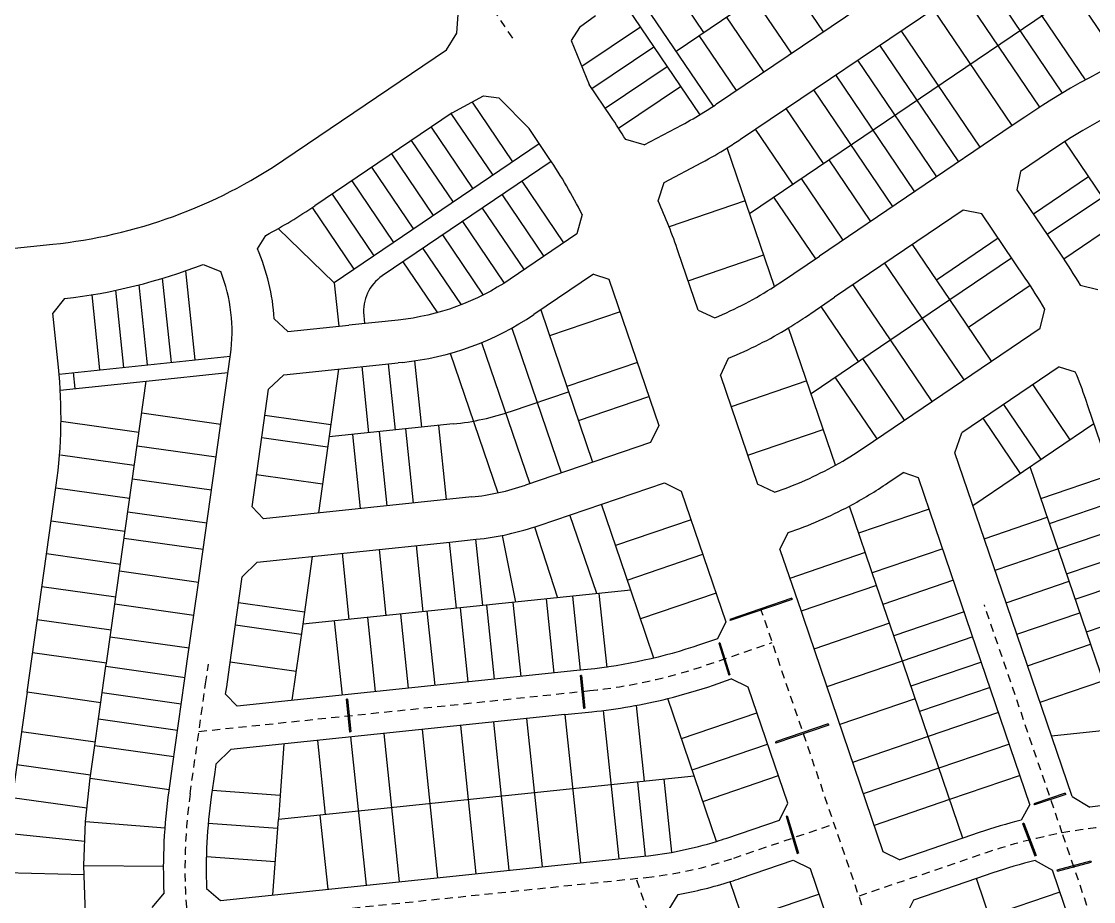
# Model space of a CAD drawing. Extents: x 296374 to 298792, y 6267790 to 6270844.
# Drawn here: x 297205.4 to 297608.3, y 6269826.5 to 6270157.2 of the extents above; entities that cross this region are included whole.
import ezdxf

# ---------------------------------------------------------------- set-up
doc = ezdxf.new("R2010")
doc.units = 0
doc.linetypes.add('Dash', pattern=[5, 3, -2])
for name, color, linetype in [('_User_xref', 6, 'Continuous'), ('Duct_SP_EXT', 7, 'Continuous'), ('X-Masterplan_LotLayout_P2$0$D-LO-Stage 15', 251, 'Continuous'), ('X-Masterplan_LotLayout_P2$0$D-LO-Stage 16', 251, 'Continuous'), ('X-Masterplan_LotLayout_P2$0$D-LO-Stage 17', 251, 'Continuous'), ('X-Masterplan_LotLayout_P2$0$D-LO-Stage 23', 251, 'Continuous'), ('X-Masterplan_LotLayout_P2$0$D-LO-Stage 28', 251, 'Continuous'), ('X-Masterplan_LotLayout_P2$0$D-LO-Stage 29', 251, 'Continuous'), ('X-Masterplan_LotLayout_P2$0$D-LO-Stage 30', 251, 'Continuous'), ('X-Masterplan_LotLayout_P2$0$D-LO-Stage 31', 251, 'Continuous'), ('X-Masterplan_LotLayout_P2$0$D-RD-15-23_CL', 251, 'Dash'), ('X-Masterplan_LotLayout_P2$0$D-RD-Future_CL', 251, 'Dash'), ('X-Masterplan_LotLayout_P2$0$D-RD-Stage15_BDY', 251, 'Continuous'), ('X-Masterplan_LotLayout_P2$0$D-RD-Stage16_BDY', 251, 'Continuous'), ('X-Masterplan_LotLayout_P2$0$D-RD-Stage17_BDY', 251, 'Continuous'), ('X-Masterplan_LotLayout_P2$0$D-RD-Stage20_BDY', 251, 'Continuous'), ('X-Masterplan_LotLayout_P2$0$D-RD-Stage22_BDY', 251, 'Continuous'), ('X-Masterplan_LotLayout_P2$0$D-RD-Stage23_BDY', 251, 'Continuous'), ('X-Masterplan_LotLayout_P2$0$D-RD-Stage28_BDY', 251, 'Continuous'), ('X-Masterplan_LotLayout_P2$0$D-RD-Stage29_BDY', 251, 'Continuous'), ('X-Masterplan_LotLayout_P2$0$D-RD-Stage30_BDY', 251, 'Continuous'), ('X-Masterplan_LotLayout_P2$0$D-RD-Stage31_BDY', 251, 'Continuous'), ('X-Masterplan_LotLayout_P2$0$D-RD-Stage37_BDY', 251, 'Continuous')]:
    doc.layers.add(name, color=color, linetype=linetype)

# ---------------------------------------------------------------- blocks, each defined once
blk = doc.blocks.new('X-Masterplan_LotLayout_P2')
at = {"layer": 'X-Masterplan_LotLayout_P2$0$D-LO-Stage 15'}
blk.add_line((297595.7, 6269829.96), (297569.2, 6269820.91), dxfattribs=at)
at = {"layer": 'X-Masterplan_LotLayout_P2$0$D-LO-Stage 16'}
for p, q in [((297575.46, 6269938.74), (297599.12, 6269946.82)), ((297618.09, 6269891.27), (297599, 6269947.19)), ((297605.62, 6269927.79), (297632.12, 6269936.84)), ((297559.72, 6269935.34), (297533.22, 6269926.3)), ((297579.5, 6269926.91), (297603.16, 6269934.99)), ((297559.18, 6269850.25), (297533.22, 6269926.3)), ((297562.95, 6269925.88), (297536.45, 6269916.83)), ((297583.54, 6269915.08), (297607.2, 6269923.16)), ((297566.18, 6269916.41), (297539.68, 6269907.37)), ((297588.23, 6269901.36), (297611.88, 6269909.44)), ((297569.41, 6269906.95), (297542.91, 6269897.9)), ((297572.64, 6269897.49), (297546.14, 6269888.44)), ((297646.66, 6269894.25), (297592.58, 6269888.61)), ((297576.68, 6269885.66), (297550.18, 6269876.61)), ((297580.72, 6269873.83), (297554.22, 6269864.78))]:
    blk.add_line(p, q, dxfattribs=at)
at = {"layer": 'X-Masterplan_LotLayout_P2$0$D-LO-Stage 17'}
for p, q in [((297526.76, 6269945.22), (297498.37, 6269935.53)), ((297533.22, 6269926.3), (297526.76, 6269945.22)), ((297531.6, 6269931.03), (297503.21, 6269921.33)), ((297536.45, 6269916.83), (297508.06, 6269907.14)), ((297466.6, 6269849.07), (297448.27, 6269902.74)), ((297541.3, 6269902.64), (297512.91, 6269892.94)), ((297453.4, 6269887.73), (297481.79, 6269897.43)), ((297546.14, 6269888.44), (297517.75, 6269878.75)), ((297457.44, 6269875.9), (297485.83, 6269885.6)), ((297550.18, 6269876.61), (297521.79, 6269866.92)), ((297461.47, 6269864.07), (297489.87, 6269873.77)), ((297554.22, 6269864.78), (297525.83, 6269855.09)), ((297580.51, 6269787.79), (297564.35, 6269835.11)), ((297499.29, 6269753.3), (297471.77, 6269833.92)), ((297476.68, 6269819.54), (297505.07, 6269829.24))]:
    blk.add_line(p, q, dxfattribs=at)
at = {"layer": 'X-Masterplan_LotLayout_P2$0$D-LO-Stage 23'}
for p, q in [((297434.36, 6269943.51), (297311.06, 6269930.65)), ((297402.53, 6269940.19), (297405.44, 6269912.34)), ((297412.48, 6269941.23), (297415.38, 6269913.38)), ((297422.42, 6269942.26), (297425.33, 6269914.41)), ((297443.08, 6269917.94), (297434.36, 6269943.51)), ((297370.22, 6269936.82), (297373.12, 6269908.97)), ((297380.15, 6269937.86), (297383.06, 6269910.01)), ((297390.1, 6269938.89), (297393, 6269911.04)), ((297322.96, 6269931.9), (297325.87, 6269904.05)), ((297335.4, 6269933.19), (297338.3, 6269905.34)), ((297347.83, 6269934.49), (297350.73, 6269906.64)), ((297357.78, 6269935.52), (297360.68, 6269907.68)), ((297311.06, 6269930.65), (297307.03, 6269902.08)), ((297235.74, 6269904.96), (297237.13, 6269914.86)), ((297237.13, 6269914.86), (297266.84, 6269910.68)), ((297235.21, 6269901.18), (297207.48, 6269905.09)), ((297234.34, 6269895.06), (297235.74, 6269904.96)), ((297235.74, 6269904.96), (297265.44, 6269900.77)), ((297436.44, 6269900.17), (297439.41, 6269871.64)), ((297409.65, 6269896.69), (297415.46, 6269841)), ((297424.07, 6269898.2), (297429.88, 6269842.5)), ((297232.95, 6269885.15), (297234.34, 6269895.06)), ((297234.34, 6269895.06), (297264.05, 6269890.87)), ((297370.37, 6269892.6), (297373.27, 6269864.75)), ((297382.8, 6269893.89), (297388.6, 6269838.2)), ((297395.23, 6269895.19), (297401.04, 6269839.49)), ((297233.11, 6269886.33), (297205.39, 6269890.23)), ((297329.09, 6269888.3), (297334.9, 6269832.6)), ((297341.52, 6269889.59), (297347.33, 6269833.89)), ((297355.94, 6269891.1), (297361.75, 6269835.4)), ((297231.2, 6269872.78), (297232.95, 6269885.15)), ((297232.95, 6269885.15), (297262.66, 6269880.97)), ((297304.04, 6269885.68), (297302.61, 6269866.34)), ((297316.66, 6269887), (297319.56, 6269859.15)), ((297231.37, 6269873.95), (297203.64, 6269877.85)), ((297229.45, 6269856.55), (297231.2, 6269872.78)), ((297231.2, 6269872.78), (297260.91, 6269868.59)), ((297458.22, 6269873.6), (297301.94, 6269857.31)), ((297436.92, 6269871.38), (297439.83, 6269843.54)), ((297446.87, 6269872.42), (297449.73, 6269844.96)), ((297302.61, 6269866.34), (297277.02, 6269868.23)), ((297229.99, 6269861.52), (297201.9, 6269865.48)), ((297302.61, 6269866.34), (297301.94, 6269857.31)), ((297373.27, 6269864.75), (297376.17, 6269836.9)), ((297228.81, 6269839.97), (297229.45, 6269856.55)), ((297229.45, 6269856.55), (297259.36, 6269854.19)), ((297301.69, 6269853.87), (297275.54, 6269855.8)), ((297299.85, 6269828.94), (297301.94, 6269857.31)), ((297317.57, 6269858.94), (297320.47, 6269831.09)), ((297229.16, 6269849.02), (297200.14, 6269852.03)), ((297300.77, 6269841.41), (297274.85, 6269843.32)), ((297228.81, 6269839.97), (297258.81, 6269839.71)), ((297229.45, 6269821.61), (297228.81, 6269839.97)), ((297228.93, 6269836.48), (297199.18, 6269837.27))]:
    blk.add_line(p, q, dxfattribs=at)
at = {"layer": 'X-Masterplan_LotLayout_P2$0$D-LO-Stage 28'}
for p, q in [((297502.13, 6270017.36), (297554.31, 6270052.69)), ((297570.01, 6270029.5), (297554.31, 6270052.69)), ((297559.66, 6270022.5), (297543.96, 6270045.68)), ((297547.65, 6270014.37), (297531.95, 6270037.55)), ((297537.3, 6270007.36), (297521.6, 6270030.54)), ((297526.95, 6270000.35), (297511.25, 6270023.53)), ((297588.62, 6269992.59), (297574.6, 6270013.29)), ((297563, 6269975.24), (297608.49, 6270006.05)), ((297599, 6269947.19), (297584.46, 6269989.77)), ((297588.5, 6269977.94), (297615, 6269986.99)), ((297591.73, 6269968.48), (297618.23, 6269977.53)), ((297526.76, 6269945.22), (297516.56, 6269975.08)), ((297567.26, 6269962.77), (297590.92, 6269970.85)), ((297594.96, 6269959.02), (297621.46, 6269968.06)), ((297551.64, 6269959), (297525.14, 6269949.95)), ((297571.3, 6269950.94), (297594.96, 6269959.02)), ((297598.19, 6269949.55), (297624.69, 6269958.6)), ((297601.42, 6269940.09), (297627.92, 6269949.13)), ((297555.68, 6269947.17), (297529.18, 6269938.13))]:
    blk.add_line(p, q, dxfattribs=at)
at = {"layer": 'X-Masterplan_LotLayout_P2$0$D-LO-Stage 28', "flags": 128}
for points in [[(297585.45, 6270020.64), (297599.47, 6269999.94)], [(297580.92, 6269987.37), (297566.9, 6270008.08)], [(297546.54, 6269973.95), (297520.04, 6269964.9)]]:
    blk.add_lwpolyline(points, dxfattribs=at)
at = {"layer": 'X-Masterplan_LotLayout_P2$0$D-LO-Stage 29'}
for p, q in [((297451.39, 6270146.04), (297587.54, 6270238.23)), ((297479.02, 6270085.04), (297624.36, 6270183.45)), ((297605.36, 6270135.26), (297574.95, 6270180.19)), ((297446.05, 6270176.23), (297461.75, 6270153.05)), ((297506.77, 6270153.34), (297492.75, 6270174.04)), ((297596.66, 6270130.29), (297566.67, 6270174.58)), ((297430.73, 6270165.86), (297460.33, 6270122.14)), ((297435.7, 6270169.22), (297465.41, 6270125.34)), ((297494.78, 6270145.22), (297480.76, 6270165.92)), ((297588.15, 6270125.02), (297558.38, 6270168.97)), ((297618.47, 6270142.02), (297601.17, 6270167.75)), ((297577.75, 6270118.08), (297548.03, 6270161.96)), ((297484.43, 6270138.21), (297470.41, 6270158.92)), ((297415.95, 6270140.34), (297437.98, 6270155.15)), ((297565.75, 6270109.95), (297536.03, 6270153.83)), ((297474.08, 6270131.21), (297460.06, 6270151.91)), ((297419.75, 6270132.05), (297443.03, 6270147.7)), ((297527.87, 6270148.31), (297557.59, 6270104.43)), ((297519.59, 6270142.7), (297549.31, 6270098.82)), ((297424.79, 6270124.59), (297448.07, 6270140.24)), ((297511.31, 6270137.1), (297541.03, 6270093.21)), ((297429.79, 6270117.11), (297453.12, 6270132.79)), ((297503.03, 6270131.49), (297532.75, 6270087.6)), ((297492.68, 6270124.48), (297506.7, 6270103.78)), ((297495.24, 6270096.02), (297481.23, 6270116.72)), ((297488.4, 6270057.57), (297470.61, 6270109.67)), ((297508.77, 6270105.18), (297524.47, 6270082)), ((297498.42, 6270098.17), (297514.12, 6270074.99)), ((297488.07, 6270091.16), (297503.77, 6270067.98)), ((297611.64, 6270091.09), (297590.94, 6270077.08)), ((297554.31, 6270052.69), (297540.29, 6270073.39)), ((297543.96, 6270045.68), (297529.94, 6270066.38)), ((297554.31, 6270052.69), (297577.5, 6270068.39)), ((297531.95, 6270037.55), (297517.94, 6270058.25)), ((297561.32, 6270042.34), (297584.5, 6270058.04)), ((297519.95, 6270029.42), (297505.93, 6270050.12))]:
    blk.add_line(p, q, dxfattribs=at)
at = {"layer": 'X-Masterplan_LotLayout_P2$0$D-LO-Stage 29', "flags": 128}
blk.add_lwpolyline([(297597.48, 6270112), (297611.64, 6270091.09), (297616.61, 6270083.74, -0.020414), (297626.62, 6270067.57)], format="xyb", dxfattribs=at)
for points in [[(297606.4, 6270098.83), (297585.7, 6270084.81)], [(297617.86, 6270081.88), (297597.16, 6270067.87)], [(297549.26, 6270060.14), (297572.45, 6270075.84)]]:
    blk.add_lwpolyline(points, dxfattribs=at)
at = {"layer": 'X-Masterplan_LotLayout_P2$0$D-LO-Stage 30'}
for p, q in [((297374.72, 6270126.93), (297389.95, 6270104.43)), ((297366.8, 6270122.57), (297382.5, 6270099.39)), ((297359.35, 6270117.52), (297375.05, 6270094.34)), ((297400.01, 6270111.25), (297322.88, 6270059.02)), ((297351.9, 6270112.48), (297367.6, 6270089.29)), ((297344.44, 6270107.43), (297360.14, 6270084.25)), ((297336.99, 6270102.39), (297352.69, 6270079.2)), ((297404.5, 6270104.62), (297340.98, 6270061.61)), ((297329.54, 6270097.34), (297345.24, 6270074.16)), ((297393.46, 6270097.15), (297409.16, 6270073.96)), ((297322.09, 6270092.29), (297337.79, 6270069.11)), ((297386.01, 6270092.1), (297401.71, 6270068.92)), ((297477.41, 6270089.77), (297448.78, 6270080)), ((297314.6, 6270087.3), (297330.33, 6270064.06)), ((297378.56, 6270087.06), (297394.26, 6270063.87)), ((297371.11, 6270082.01), (297386.78, 6270058.86)), ((297301.86, 6270079.35), (297322.88, 6270059.02)), ((297363.65, 6270076.96), (297378.94, 6270054.39)), ((297356.2, 6270071.92), (297370.58, 6270050.68)), ((297348.75, 6270066.87), (297361.69, 6270047.76)), ((297322.88, 6270059.02), (297324.59, 6270042.66)), ((297400.52, 6270048.79), (297420.06, 6269991.57)), ((297334.04, 6270046.7), (297334.35, 6270043.68)), ((297389.65, 6270041.96), (297408.23, 6269987.53)), ((297511.32, 6269990.44), (297493.7, 6270042.05)), ((297378.29, 6270036.53), (297396.4, 6269983.49)), ((297366.47, 6270032.49), (297384.37, 6269980.05)), ((297345.94, 6270003.66), (297343.35, 6270028.53)), ((297355.89, 6270004.7), (297353.28, 6270029.67)), ((297436.87, 6270029.01), (297410.37, 6270019.96)), ((297252.23, 6270022.05), (297282.98, 6270025.25)), ((297324.57, 6270026.57), (297316.95, 6269972.49)), ((297335.99, 6270002.63), (297333.4, 6270027.49)), ((297500.52, 6270022.09), (297472.12, 6270012.39)), ((297389.58, 6270010.75), (297411.01, 6270018.07)), ((297367.64, 6270005.93), (297320.98, 6270001.06)), ((297365.16, 6269977.52), (297362.26, 6270005.37)), ((297320.44, 6269997.25), (297295.68, 6270000.73)), ((297332.84, 6269974.15), (297329.93, 6270002)), ((297342.78, 6269975.18), (297339.88, 6270003.03)), ((297352.73, 6269976.22), (297349.83, 6270004.07)), ((297434.36, 6269943.51), (297423.34, 6269975.78)), ((297421.6, 6269942.18), (297411.51, 6269971.74)), ((297386.1, 6269964.07), (297391.08, 6269939)), ((297398.25, 6269967.23), (297406.85, 6269940.64)), ((297356.41, 6269935.38), (297353.82, 6269960.25)), ((297368.85, 6269936.68), (297366.25, 6269961.54)), ((297378.79, 6269937.72), (297376.2, 6269962.58)), ((297314.65, 6269956.16), (297311.06, 6269930.65)), ((297328.56, 6269932.48), (297325.97, 6269957.34)), ((297342.49, 6269933.93), (297339.9, 6269958.8)), ((297433.06, 6269947.29), (297461.45, 6269956.99)), ((297310.52, 6269926.84), (297285.77, 6269930.33))]:
    blk.add_line(p, q, dxfattribs=at)
at = {"layer": 'X-Masterplan_LotLayout_P2$0$D-LO-Stage 30', "flags": 128}
for points in [[(297455.95, 6270059.76), (297484.35, 6270069.45)], [(297430.35, 6270048.08), (297403.86, 6270039.03)], [(297414.73, 6270007.19), (297441.23, 6270016.23)], [(297321.62, 6270005.65), (297296.87, 6270009.14)], [(297478.35, 6269994.16), (297506.74, 6270003.85)], [(297293.74, 6269986.95), (297318.5, 6269983.46)], [(297457.03, 6269969.95), (297428.64, 6269960.26)], [(297522.54, 6269957.58), (297494.15, 6269947.88)], [(297466.45, 6269942.37), (297438.05, 6269932.67)], [(297311.71, 6269935.24), (297286.95, 6269938.73)], [(297283.82, 6269916.53), (297308.58, 6269913.04)]]:
    blk.add_lwpolyline(points, dxfattribs=at)
at = {"layer": 'X-Masterplan_LotLayout_P2$0$D-LO-Stage 30'}
for centre, radius, start, end in [((297349.95, 6270048.36), 16, 124.1039, 185.9509), ((297357.27, 6270105.39), 100, 275.9509, 288.8501)]:
    blk.add_arc(centre, radius, start, end, dxfattribs=at)
at = {"layer": 'X-Masterplan_LotLayout_P2$0$D-LO-Stage 31'}
for p, q in [((297261.71, 6270029.07), (297258.41, 6270060.68)), ((297270.66, 6270030), (297267.16, 6270063.53)), ((297252.76, 6270028.14), (297249.62, 6270058.23)), ((297234.85, 6270026.27), (297231.91, 6270054.5)), ((297243.8, 6270027.2), (297240.78, 6270056.17)), ((297219.5, 6270024.67), (297283.84, 6270031.38)), ((297225.53, 6270019.26), (297224.91, 6270025.23)), ((297219.94, 6270018.68), (297252.23, 6270022.05)), ((297239.04, 6269928.41), (297252.23, 6270022.05)), ((297250.55, 6270010.11), (297280.26, 6270005.92)), ((297249.5, 6270002.68), (297220.23, 6270006.8)), ((297248.81, 6269997.73), (297278.51, 6269993.54)), ((297247.76, 6269990.3), (297220.03, 6269994.21)), ((297247.06, 6269985.35), (297276.77, 6269981.17)), ((297246.02, 6269977.92), (297218.29, 6269981.83)), ((297245.32, 6269972.97), (297275.03, 6269968.79)), ((297244.27, 6269965.55), (297216.55, 6269969.45)), ((297243.92, 6269963.07), (297273.63, 6269958.89)), ((297242.53, 6269953.17), (297214.8, 6269957.07)), ((297242.18, 6269950.69), (297271.89, 6269946.51)), ((297240.79, 6269940.79), (297213.06, 6269944.7)), ((297240.44, 6269938.31), (297270.14, 6269934.13)), ((297239.04, 6269928.41), (297211.32, 6269932.32)), ((297237.3, 6269916.03), (297239.04, 6269928.41)), ((297238.69, 6269925.94), (297268.4, 6269921.75)), ((297237.3, 6269916.03), (297209.57, 6269919.94)), ((297237.13, 6269914.86), (297237.3, 6269916.03)), ((297237.13, 6269914.86), (297237.3, 6269916.03))]:
    blk.add_line(p, q, dxfattribs=at)
at = {"layer": 'X-Masterplan_LotLayout_P2$0$D-LO-Stage 31', "flags": 128}
blk.add_lwpolyline([(297221.59, 6270053.05), (297217.14, 6270047.55)], dxfattribs=at)
at = {"layer": 'X-Masterplan_LotLayout_P2$0$D-LO-Stage 31'}
blk.add_lwpolyline([(297207.48, 6269905.09), (297218.45, 6269982.99, 0.061027), (297219.25, 6270027.25), (297217.14, 6270047.55)], format="xyb", dxfattribs=at)
blk.add_arc((297197.39, 6270262.56), 210.9, 276.5887, 291.1902, dxfattribs=at)
at = {"layer": 'X-Masterplan_LotLayout_P2$0$D-RD-15-23_CL'}
for p, q in [((297274.58, 6269908.25), (297275.62, 6269915.68)), ((297268.76, 6269866.96), (297274.58, 6269908.25)), ((297473.06, 6269842.76), (297510.84, 6269855.66)), ((297205.35, 6269811.05), (297440.15, 6269835.53))]:
    blk.add_line(p, q, dxfattribs=at)
at = {"layer": 'X-Masterplan_LotLayout_P2$0$D-RD-15-23_CL', "flags": 128}
for points in [[(297593.96, 6269612.18), (297485.12, 6269931.01), (297483.33, 6269936.23)], [(297596.58, 6269852.14), (297567.29, 6269937.93)], [(297615.54, 6269796.59), (297596.58, 6269852.14)]]:
    blk.add_lwpolyline(points, dxfattribs=at)
at = {"layer": 'X-Masterplan_LotLayout_P2$0$D-RD-15-23_CL'}
blk.add_lwpolyline([(297272.06, 6269890.39), (297418.97, 6269905.71, 0.056343), (297462.85, 6269915.36), (297487.58, 6269923.8)], format="xyb", dxfattribs=at)
at = {"layer": 'X-Masterplan_LotLayout_P2$0$D-RD-15-23_CL', "flags": 128}
for points in [[(297763.5, 6269870.24), (297611.8, 6269854.42, 0.056343), (297567.91, 6269844.77), (297520.13, 6269828.46)], [(297515.42, 6269556.85, 0.46509), (297525.68, 6269573.88), (297436.48, 6269835.14)]]:
    blk.add_lwpolyline(points, format="xyb", dxfattribs=at)
at = {"layer": 'X-Masterplan_LotLayout_P2$0$D-RD-15-23_CL'}
for centre, radius, start, end in [((297466.81, 6269839.06), 200, 171.982, 185.9509), ((297424.6, 6269984.72), 150, 275.9509, 288.8501)]:
    blk.add_arc(centre, radius, start, end, dxfattribs=at)
at = {"layer": 'X-Masterplan_LotLayout_P2$0$D-RD-Future_CL', "flags": 128}
blk.add_lwpolyline([(297390.02, 6270150.98), (297366.16, 6270186.21, 0.063686), (297282.28, 6270281.38), (297282.15, 6270281.5, -0.16296), (297243.86, 6270347.37), (297240.88, 6270361.81, -0.008146), (297239.97, 6270366.61, -0.086829), (297240.09, 6270418.32), (297271.6, 6270595.94)], format="xyb", dxfattribs=at)
at = {"layer": 'X-Masterplan_LotLayout_P2$0$D-RD-Stage15_BDY', "flags": 128}
blk.add_lwpolyline([(297586.37, 6269841.87, 0.021555), (297570.5, 6269837.2), (297564.35, 6269835.11)], format="xyb", dxfattribs=at)
for points in [[(297586.37, 6269841.87), (297592.86, 6269838.28)], [(297607.97, 6269794), (297592.86, 6269838.28)]]:
    blk.add_lwpolyline(points, dxfattribs=at)
at = {"layer": 'X-Masterplan_LotLayout_P2$0$D-RD-Stage16_BDY', "flags": 128}
for points in [[(297600.31, 6269865.97), (297573.87, 6269943.42)], [(297584.43, 6269862.97), (297558.72, 6269938.25)], [(297600.31, 6269865.97), (297606.88, 6269861.91)], [(297584.43, 6269862.97), (297581.18, 6269857.06)]]:
    blk.add_lwpolyline(points, dxfattribs=at)
for points in [[(297632.63, 6269935.32), (297654.32, 6269871.8), (297650.96, 6269866.55), (297610.97, 6269862.38, 0.004945), (297606.88, 6269861.91, 0.004945)], [(297581.18, 6269857.06, 0.019889), (297565.33, 6269852.35), (297559.18, 6269850.25)]]:
    blk.add_lwpolyline(points, format="xyb", dxfattribs=at)
at = {"layer": 'X-Masterplan_LotLayout_P2$0$D-RD-Stage17_BDY', "flags": 128}
for points in [[(297498.37, 6269935.53), (297499.13, 6269933.29)], [(297499.13, 6269933.29), (297529.18, 6269845.29), (297535.52, 6269842.17)], [(297478.53, 6269906.97), (297472.18, 6269910.09)], [(297559.18, 6269850.25), (297535.52, 6269842.17)], [(297564.35, 6269835.11), (297540.69, 6269827.03)], [(297540.69, 6269827.03), (297537.58, 6269820.68), (297551.92, 6269778.66)]]:
    blk.add_lwpolyline(points, dxfattribs=at)
for points in [[(297448.27, 6269902.74, 0.021513), (297465.44, 6269907.79), (297472.18, 6269910.09)], [(297466.6, 6269849.07, 0.007189), (297470.48, 6269850.33), (297490.28, 6269857.09), (297493.39, 6269863.44), (297478.53, 6269906.97)], [(297471.87, 6269833.95, 0.006292), (297475.65, 6269835.19), (297495.44, 6269841.95), (297501.79, 6269838.83), (297525.42, 6269769.61)]]:
    blk.add_lwpolyline(points, format="xyb", dxfattribs=at)
at = {"layer": 'X-Masterplan_LotLayout_P2$0$D-RD-Stage20_BDY', "flags": 128}
for points in [[(297282.5, 6269907.14), (297283.55, 6269914.57)], [(297286.38, 6269899.93), (297282.11, 6269904.36), (297282.5, 6269907.14)]]:
    blk.add_lwpolyline(points, dxfattribs=at)
at = {"layer": 'X-Masterplan_LotLayout_P2$0$D-RD-Stage22_BDY', "flags": 128}
for points in [[(297207.48, 6269905.09), (297207.13, 6269902.61)], [(297207.13, 6269902.61), (297202.36, 6269868.77)]]:
    blk.add_lwpolyline(points, dxfattribs=at)
at = {"layer": 'X-Masterplan_LotLayout_P2$0$D-RD-Stage23_BDY', "flags": 128}
for points in [[(297470.13, 6269931.58), (297467.01, 6269925.23), (297460.27, 6269922.93, -0.056343), (297418.14, 6269913.67), (297414.14, 6269913.25)], [(297409.65, 6269896.69), (297419.8, 6269897.75, 0.034787), (297448.27, 6269902.74, 0.034787)], [(297259.02, 6269829.71, -0.046259), (297260.84, 6269868.07), (297262.15, 6269877.36)], [(297277.99, 6269875.13), (297276.68, 6269865.84, 0.045029), (297274.96, 6269831.37)], [(297280.2, 6269826.9), (297439.32, 6269843.48, 0.049134), (297466.6, 6269849.07, 0.049134)], [(297452.19, 6269829.15, 0.032088), (297471.87, 6269833.95, 0.032088)]]:
    blk.add_lwpolyline(points, format="xyb", dxfattribs=at)
for points in [[(297266.66, 6269909.37), (297267.7, 6269916.8)], [(297414.14, 6269913.25), (297286.38, 6269899.93)], [(297262.15, 6269877.36), (297266.66, 6269909.37)], [(297409.65, 6269896.69), (297284.08, 6269883.6)], [(297284.08, 6269883.6), (297278.41, 6269878.14), (297277.99, 6269875.13)], [(297274.96, 6269831.37), (297280.2, 6269826.9)], [(297259.02, 6269829.71), (297254.33, 6269824.2)], [(297448.87, 6269823.62), (297452.19, 6269829.15)]]:
    blk.add_lwpolyline(points, dxfattribs=at)
at = {"layer": 'X-Masterplan_LotLayout_P2$0$D-RD-Stage28_BDY', "flags": 128}
for points in [[(297511.32, 6269990.44, 0.022242), (297522.08, 6269997.05), (297588.29, 6270041.88)], [(297606.32, 6270012.41), (297605.39, 6270015.14, 0.014508), (297601.48, 6270025.57, 0.014508)], [(297488.38, 6269980.26, 0.044275), (297511.32, 6269990.44, 0.044275)], [(297516.56, 6269975.08, 0.026773), (297531.05, 6269983.8), (297536.76, 6269987.66)], [(297493.51, 6269965.1, 0.039812), (297516.56, 6269975.08, 0.039812)]]:
    blk.add_lwpolyline(points, format="xyb", dxfattribs=at)
for points in [[(297595.4, 6270027.37), (297558.77, 6270002.57)], [(297595.4, 6270027.37), (297601.48, 6270025.57)], [(297617.21, 6269980.51), (297606.32, 6270012.41)], [(297556.25, 6269995.03), (297558.77, 6270002.57)], [(297573.87, 6269943.42), (297556.25, 6269995.03)], [(297542.51, 6269985.74), (297536.76, 6269987.66)], [(297546.8, 6269973.17), (297542.51, 6269985.74)], [(297558.72, 6269938.25), (297546.8, 6269973.17)]]:
    blk.add_lwpolyline(points, dxfattribs=at)
at = {"layer": 'X-Masterplan_LotLayout_P2$0$D-RD-Stage29_BDY'}
for p, q in [((297466.66, 6270126.18), (297597.35, 6270214.68)), ((297475.63, 6270112.93), (297606.27, 6270201.4))]:
    blk.add_line(p, q, dxfattribs=at)
at = {"layer": 'X-Masterplan_LotLayout_P2$0$D-RD-Stage29_BDY', "flags": 128}
for points in [[(297761.68, 6270101.65), (297760.33, 6270149.79), (297755.19, 6270154.79), (297743.93, 6270154.79, 0.149915), (297591.42, 6270108.01), (297580.87, 6270100.86)], [(297640.04, 6270151.4, 0.05661), (297582.45, 6270121.26), (297577.75, 6270118.08)], [(297580.87, 6270100.86), (297579.53, 6270093.92, 0.491739)], [(297579.53, 6270093.92), (297595.91, 6270069.73, -0.016596), (297603.27, 6270058.05)], [(297588.29, 6270041.88), (297589.99, 6270049.05, 0.017985), (297582.66, 6270060.76), (297566.28, 6270084.95), (297559.34, 6270086.29)], [(297488.39, 6270057.61, 0.005601), (297491.04, 6270059.36), (297505.3, 6270069.02)], [(297465.98, 6270045.84, 0.044644), (297488.39, 6270057.61, 0.044644)], [(297493.7, 6270042.05, 0.01188), (297500.01, 6270046.11), (297510.99, 6270053.55)], [(297471.16, 6270030.67, 0.040012), (297493.7, 6270042.05, 0.040012)]]:
    blk.add_lwpolyline(points, format="xyb", dxfattribs=at)
for points in [[(297577.75, 6270118.08), (297505.3, 6270069.02)], [(297580.57, 6270119.99), (297577.75, 6270118.08)], [(297581.12, 6270120.36), (297580.57, 6270119.99)], [(297559.34, 6270086.29), (297510.99, 6270053.55)], [(297603.27, 6270058.05), (297609.88, 6270056.5)]]:
    blk.add_lwpolyline(points, dxfattribs=at)
at = {"layer": 'X-Masterplan_LotLayout_P2$0$D-RD-Stage29_BDY'}
for radius, start in [(142, 301.7951), (158, 301.934)]:
    blk.add_arc((297387.04, 6270243.76), radius, start, 304.1039, dxfattribs=at)
at = {"layer": 'X-Masterplan_LotLayout_P2$0$D-RD-Stage30_BDY'}
for p, q in [((297367.19, 6270122.83), (297379.02, 6270129.28)), ((297379.02, 6270129.28), (297384.8, 6270128.49)), ((297384.8, 6270128.49), (297396.18, 6270116.91)), ((297403.75, 6270105.74), (297396.18, 6270116.91)), ((297294.06, 6270071.75), (297297.27, 6270076.81)), ((297420.38, 6270062.24), (297397.98, 6270047.07)), ((297300.39, 6270045.47), (297305.45, 6270040.67)), ((297305.45, 6270040.67), (297328.38, 6270043.06)), ((297271.6, 6269944.48), (297283.93, 6270031.99)), ((297348.63, 6270029.08), (297346.95, 6270028.91)), ((297298.25, 6270018.95), (297303.92, 6270024.42)), ((297292.03, 6269974.77), (297298.25, 6270018.95)), ((297444.94, 6270005.35), (297441.83, 6269999)), ((297441.83, 6269999), (297394.78, 6269982.94)), ((297399.94, 6269967.8), (297447, 6269983.86)), ((297447, 6269983.86), (297453.34, 6269980.74)), ((297453.34, 6269980.74), (297470.13, 6269931.58)), ((297374.59, 6269978.5), (297296.3, 6269970.34)), ((297296.3, 6269970.34), (297292.03, 6269974.77)), ((297294, 6269954.01), (297366.37, 6269961.56)), ((297366.37, 6269961.56), (297376.25, 6269962.59)), ((297288.33, 6269948.54), (297294, 6269954.01)), ((297283.55, 6269914.57), (297288.33, 6269948.54))]:
    blk.add_line(p, q, dxfattribs=at)
at = {"layer": 'X-Masterplan_LotLayout_P2$0$D-RD-Stage30_BDY', "flags": 128}
for points in [[(297421.08, 6270159.32), (297415.09, 6270154.92)], [(297415.09, 6270154.92), (297411.94, 6270150.05)], [(297411.94, 6270150.05), (297418.78, 6270133.47)], [(297367.19, 6270122.83), (297315.64, 6270087.93)], [(297439.46, 6270110.82), (297432.5, 6270112.78)], [(297444.64, 6270089.8), (297446.94, 6270096.68)], [(297416.1, 6270084.63), (297414.13, 6270077.33)], [(297420.38, 6270062.24), (297426.17, 6270060.32), (297444.94, 6270005.35)], [(297459.72, 6270048.73), (297465.98, 6270045.84)], [(297303.92, 6270024.42), (297346.95, 6270028.91)], [(297468.12, 6270024.12), (297471.16, 6270030.67)], [(297468.12, 6270024.12), (297482.03, 6269983.37)], [(297488.38, 6269980.26), (297482.03, 6269983.37)], [(297490.43, 6269958.77), (297493.51, 6269965.1)], [(297490.43, 6269958.77), (297498.37, 6269935.53)], [(297267.7, 6269916.8), (297271.6, 6269944.48)]]:
    blk.add_lwpolyline(points, dxfattribs=at)
for points in [[(297432.5, 6270112.78, 0.012028), (297426.93, 6270121.44), (297418.78, 6270133.47)], [(297439.46, 6270110.82), (297453.64, 6270118.35, 0.016689), (297461.86, 6270123.07, 0.016689)], [(297446.94, 6270096.68), (297461.15, 6270104.22, 0.017296), (297470.61, 6270109.67, 0.017296)], [(297459.72, 6270048.73), (297452.26, 6270070.59, 0.024156), (297444.64, 6270089.8, 0.024156)], [(297297.27, 6270076.81, 0.025478), (297315.64, 6270087.93)], [(297414.13, 6270077.33), (297389.01, 6270060.32, -0.123462), (297346.97, 6270044.99), (297328.38, 6270043.06)]]:
    blk.add_lwpolyline(points, format="xyb", dxfattribs=at)
at = {"layer": 'X-Masterplan_LotLayout_P2$0$D-RD-Stage30_BDY'}
for centre, radius, start, end in [((297249.73, 6270001.45), 186, 26.5668, 34.1039), ((297222.53, 6270040.64), 78, 3.5479, 23.5076), ((297337.43, 6270136.5), 108, 275.9509, 304.1039), ((297365.05, 6270070), 92, 275.9509, 288.8501), ((297365.05, 6270070), 108, 275.9509, 288.8501)]:
    blk.add_arc(centre, radius, start, end, dxfattribs=at)
at = {"layer": 'X-Masterplan_LotLayout_P2$0$D-RD-Stage31_BDY'}
blk.add_line((297273.62, 6270065.92), (297280.28, 6270063.21), dxfattribs=at)
blk.add_arc((297222.53, 6270040.64), 62, 351.982, 21.3422, dxfattribs=at)
at = {"layer": 'X-Masterplan_LotLayout_P2$0$D-RD-Stage37_BDY', "flags": 128}
blk.add_lwpolyline([(297091.61, 6270287.06, 0.058577), (297083.36, 6270242.4), (297072.28, 6270073.53), (297076.12, 6270064.97), (297077.75, 6270061.5), (297084.99, 6270059.71), (297217.1, 6270073.48, 0.123462), (297303.98, 6270105.15), (297365.13, 6270146.56), (297369.05, 6270152.77), (297369.8, 6270163.49), (297367.68, 6270174.16), (297361.61, 6270183.12, 0.063686), (297278.65, 6270277.25), (297278.52, 6270277.36, -0.06465), (297257.19, 6270301.65)], format="xyb", dxfattribs=at)

msp = doc.modelspace()

# ---------------------------------------------------------------- linework, layer by layer
at = {"layer": 'Duct_SP_EXT', "lineweight": -3}
for p, q in [((297494.9, 6269940.43), (297471.62, 6269932.48)), ((297495.05, 6269939.98), (297471.77, 6269932.03)), ((297494.9, 6269940.43), (297494.97, 6269940.2)), ((297495.05, 6269939.98), (297494.97, 6269940.2)), ((297471.62, 6269932.48), (297471.69, 6269932.26)), ((297471.77, 6269932.03), (297471.69, 6269932.26)), ((297467.43, 6269923.5), (297467.66, 6269923.58)), ((297467.89, 6269923.65), (297467.66, 6269923.58)), ((297467.89, 6269923.65), (297471.65, 6269911.7)), ((297467.43, 6269923.5), (297471.19, 6269911.55)), ((297471.19, 6269911.55), (297471.42, 6269911.62)), ((297471.65, 6269911.7), (297471.42, 6269911.62)), ((297415.35, 6269911.36, 0), (297415.59, 6269911.39, 0)), ((297415.35, 6269911.36, 0), (297416.62, 6269899.13, 0)), ((297415.83, 6269911.41, 0), (297415.59, 6269911.39, 0)), ((297415.83, 6269911.41, 0), (297417.1, 6269899.18, 0)), ((297327.37, 6269902.49), (297327.61, 6269902.52)), ((297327.37, 6269902.49), (297328.64, 6269890.26)), ((297327.85, 6269902.54), (297327.61, 6269902.52)), ((297327.85, 6269902.54), (297329.12, 6269890.31)), ((297416.62, 6269899.13, 0), (297416.86, 6269899.15, 0)), ((297417.1, 6269899.18, 0), (297416.86, 6269899.15, 0)), ((297508.63, 6269893.23), (297488.81, 6269886.48)), ((297508.79, 6269892.78), (297488.96, 6269886.03)), ((297508.63, 6269893.23), (297508.71, 6269893)), ((297508.79, 6269892.78), (297508.71, 6269893)), ((297328.64, 6269890.26), (297328.88, 6269890.28)), ((297329.12, 6269890.31), (297328.88, 6269890.28)), ((297488.81, 6269886.48), (297488.89, 6269886.26)), ((297488.96, 6269886.03), (297488.89, 6269886.26)), ((297597.71, 6269867.19), (297585.94, 6269863.19)), ((297597.71, 6269867.19), (297597.79, 6269866.97)), ((297585.94, 6269863.19), (297586.02, 6269862.97)), ((297597.87, 6269866.74), (297586.1, 6269862.74)), ((297597.87, 6269866.74), (297597.79, 6269866.97)), ((297586.1, 6269862.74), (297586.02, 6269862.97)), ((297492.77, 6269858.52), (297493, 6269858.59)), ((297492.77, 6269858.52), (297496.96, 6269844.51)), ((297493.23, 6269858.66), (297493, 6269858.59)), ((297493.23, 6269858.66), (297497.42, 6269844.65)), ((297581.68, 6269855.74), (297581.9, 6269855.83)), ((297581.68, 6269855.74), (297586.3, 6269843.63)), ((297582.13, 6269855.91), (297581.9, 6269855.83)), ((297582.13, 6269855.91), (297586.75, 6269843.8)), ((297496.96, 6269844.51), (297497.19, 6269844.58)), ((297497.42, 6269844.65), (297497.19, 6269844.58)), ((297586.3, 6269843.63), (297586.52, 6269843.72)), ((297586.75, 6269843.8), (297586.52, 6269843.72)), ((297594.65, 6269838.33), (297607.32, 6269841.73)), ((297594.77, 6269837.87), (297607.45, 6269841.26)), ((297607.32, 6269841.73), (297607.38, 6269841.49)), ((297607.45, 6269841.26), (297607.38, 6269841.49)), ((297594.65, 6269838.33), (297594.71, 6269838.1)), ((297594.77, 6269837.87), (297594.71, 6269838.1))]:
    msp.add_line(p, q, dxfattribs=at)

# ---------------------------------------------------------------- block references
at = {"layer": '_User_xref', "color": 6}
msp.add_blockref('X-Masterplan_LotLayout_P2', (0, 0), dxfattribs=at)

doc.saveas('drawing.dxf')
